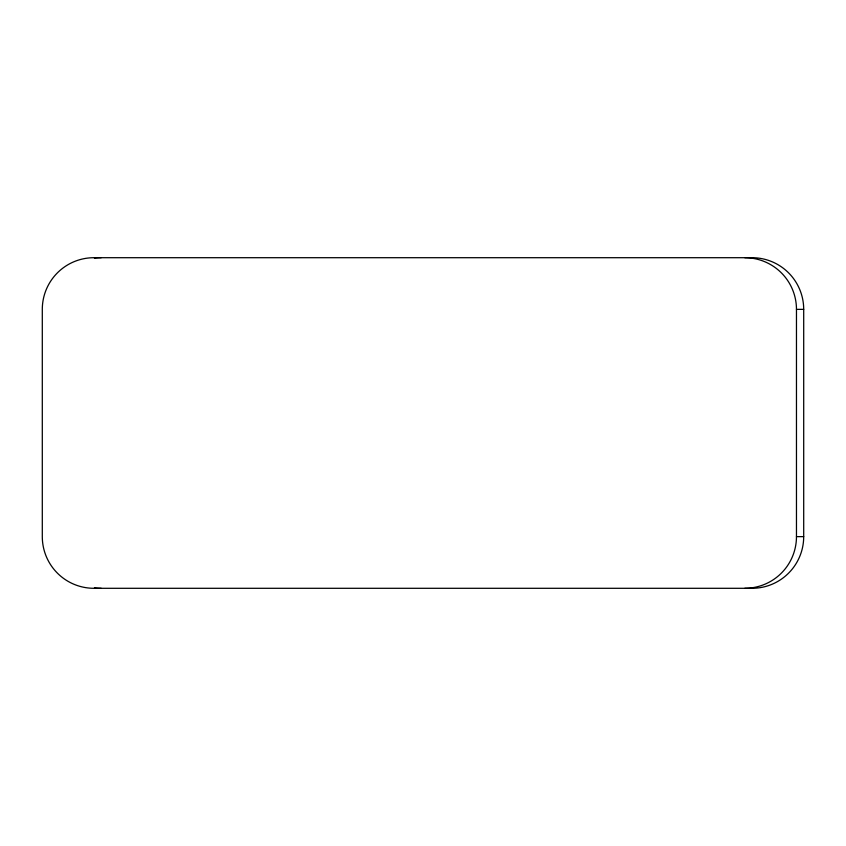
<?xml version="1.0" encoding="UTF-8"?>
<svg xmlns="http://www.w3.org/2000/svg" width="846" height="846" viewBox="0 0 846 846"><rect width="100%" height="100%" fill="white"/><g stroke="black" fill="none" stroke-linecap="round" stroke-linejoin="round"><path stroke-width="1.27" d="M744.808 257.702A51.659 51.659 0 0 1 796.467 309.361L803.7 309.361L803.7 536.639A51.659 51.659 0 0 1 752.041 588.298L93.959 588.298A51.659 51.659 0 0 1 42.3 536.639L42.3 309.361A51.659 51.659 0 0 1 93.959 257.702L752.041 257.702A51.659 51.659 0 0 1 803.7 309.361M744.808 588.298A51.659 51.659 0 0 0 796.467 536.639L803.7 536.639M796.467 309.361L796.467 536.639M94.445 258.146A51.659 51.659 0 0 1 101.192 257.702M101.192 588.298A51.659 51.659 0 0 1 94.445 587.854"/></g></svg>
